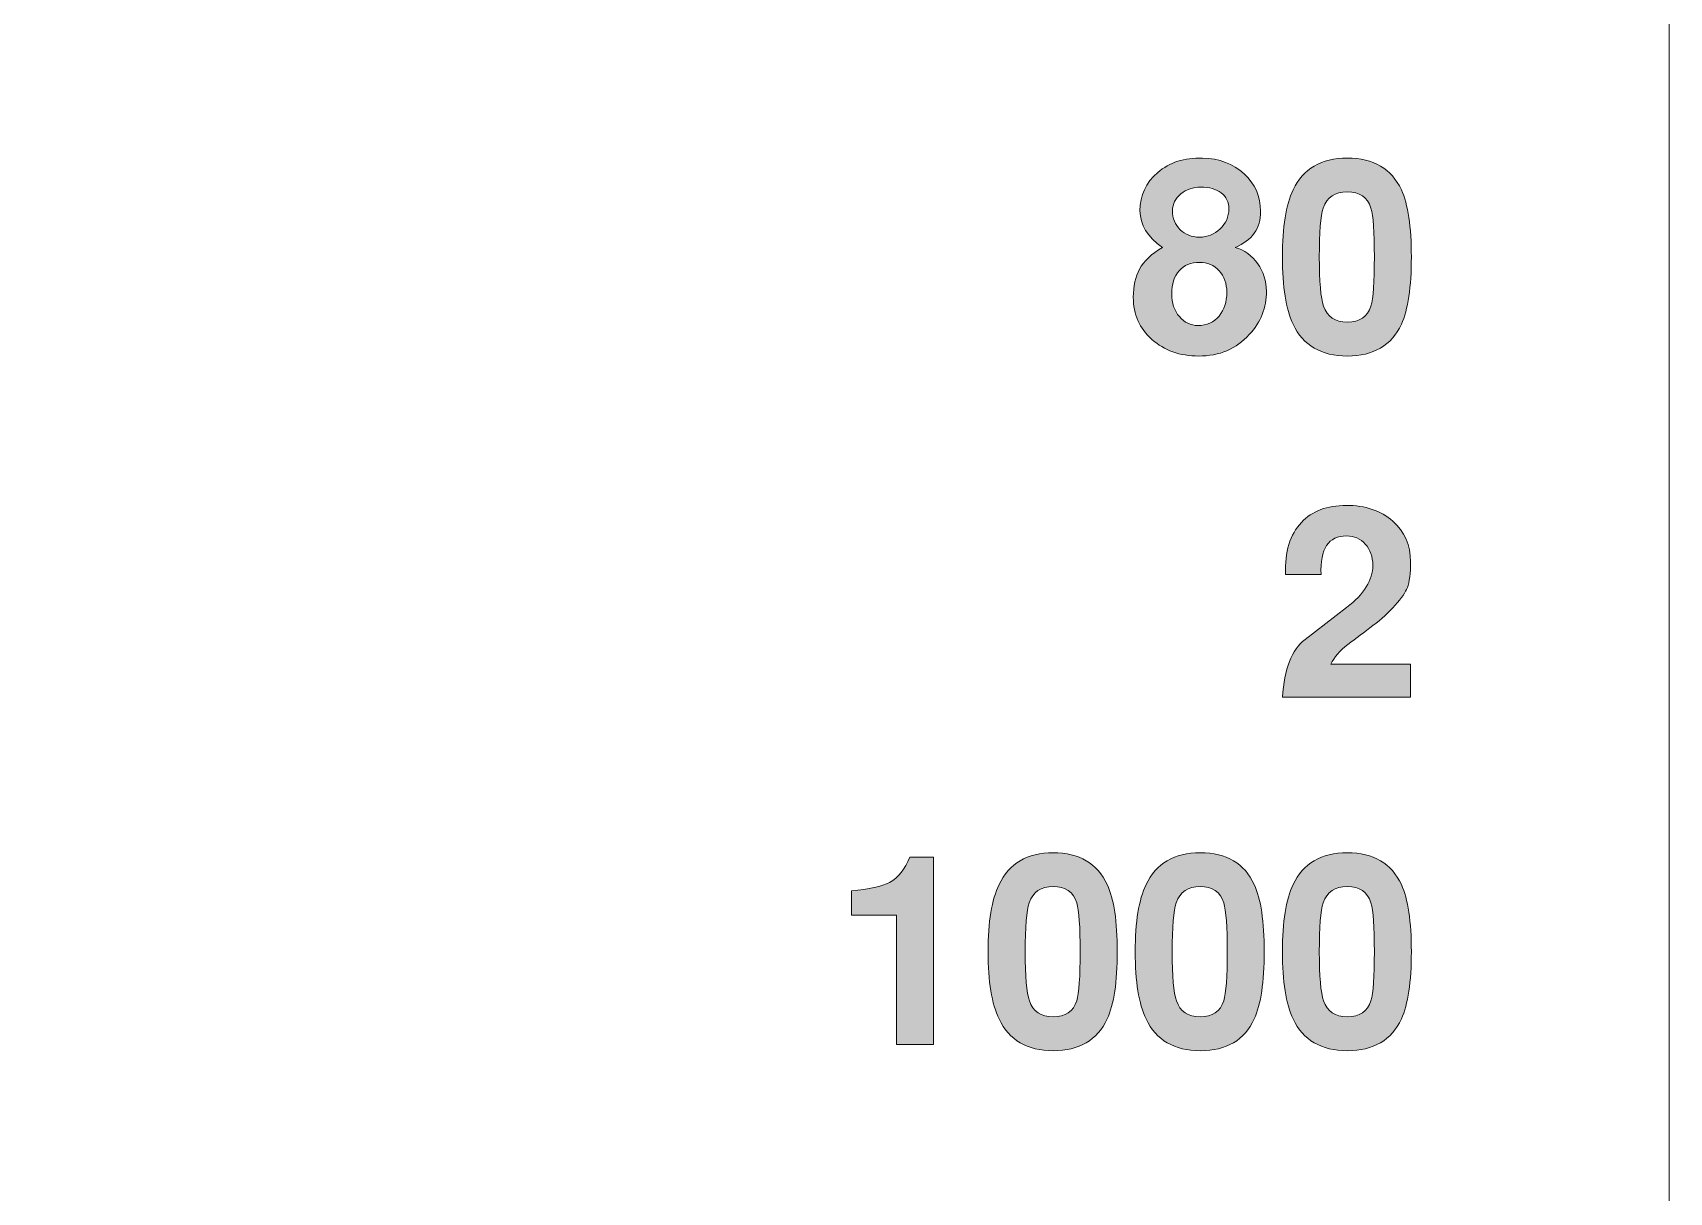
# Model space of a CAD drawing. Header units: inches. Extents: x 0.85 to 9.83, y -3.82 to -0.79.
# Drawn here: x 4.286 to 5.318, y -2.29 to -1.559 of the extents above; entities that cross this region are included whole.
import ezdxf

# ---------------------------------------------------------------- set-up
doc = ezdxf.new("R2010")
doc.units = ezdxf.units.IN
doc.header["$MEASUREMENT"] = 0
doc.layers.add('Layer 1', color=7, linetype='Continuous')

# ---------------------------------------------------------------- blocks, each defined once
blk = doc.blocks.new('block 4')
at = {"layer": 'Layer 1', "true_color": 0xed1f24}
h = blk.add_hatch(color=240, dxfattribs=at)
h.dxf.hatch_style = 2
edge = h.paths.add_edge_path()
edge.add_spline(control_points=[(5.1547, -1.8926), (5.1547, -1.8999), (5.154, -1.9054), (5.1527, -1.9089), (5.1516, -1.9117), (5.149, -1.9154), (5.145, -1.9199), (5.141, -1.9245), (5.1364, -1.9288), (5.131, -1.9328), (5.1256, -1.9368), (5.1203, -1.9407), (5.1152, -1.9447), (5.1101, -1.9486), (5.1065, -1.9528), (5.1045, -1.9571), (5.1045, -1.9571), (5.1547, -1.9571), (5.1547, -1.9571), (5.1547, -1.9571), (5.1547, -1.9779), (5.1547, -1.9779), (5.1547, -1.9779), (5.074, -1.9779), (5.074, -1.9779), (5.075, -1.9601), (5.0798, -1.948), (5.0882, -1.9416), (5.0882, -1.9416), (5.1144, -1.9214), (5.1144, -1.9214), (5.1254, -1.913), (5.1309, -1.9041), (5.1309, -1.8948), (5.1309, -1.8894), (5.1293, -1.885), (5.1262, -1.8815), (5.1231, -1.878), (5.1192, -1.8763), (5.1144, -1.8763), (5.103, -1.8763), (5.0976, -1.8844), (5.0983, -1.9006), (5.0983, -1.9006), (5.0759, -1.9006), (5.0759, -1.9006), (5.0754, -1.8863), (5.0788, -1.8753), (5.0859, -1.8678), (5.0927, -1.8606), (5.1021, -1.8571), (5.1142, -1.8571), (5.1262, -1.8571), (5.136, -1.8604), (5.1435, -1.867), (5.151, -1.8736), (5.1547, -1.8821), (5.1547, -1.8926)], knot_values=[0, 0, 0, 0, 1, 1, 1, 2, 2, 2, 3, 3, 3, 4, 4, 4, 5, 5, 5, 6, 6, 6, 7, 7, 7, 8, 8, 8, 9, 9, 9, 10, 10, 10, 11, 11, 11, 12, 12, 12, 13, 13, 13, 14, 14, 14, 15, 15, 15, 16, 16, 16, 17, 17, 17, 18, 18, 18, 19, 19, 19, 19], degree=3, periodic=1)
at = {"layer": 'Layer 1', "lineweight": 0}
blk.add_open_spline([(5.1547, -1.8926), (5.1547, -1.8999), (5.154, -1.9054), (5.1527, -1.9089), (5.1516, -1.9117), (5.149, -1.9154), (5.145, -1.9199), (5.141, -1.9245), (5.1364, -1.9288), (5.131, -1.9328), (5.1256, -1.9368), (5.1203, -1.9407), (5.1152, -1.9447), (5.1101, -1.9486), (5.1065, -1.9528), (5.1045, -1.9571), (5.1045, -1.9571), (5.1547, -1.9571), (5.1547, -1.9571), (5.1547, -1.9571), (5.1547, -1.9779), (5.1547, -1.9779), (5.1547, -1.9779), (5.074, -1.9779), (5.074, -1.9779), (5.075, -1.9601), (5.0798, -1.948), (5.0882, -1.9416), (5.0882, -1.9416), (5.1144, -1.9214), (5.1144, -1.9214), (5.1254, -1.913), (5.1309, -1.9041), (5.1309, -1.8948), (5.1309, -1.8894), (5.1293, -1.885), (5.1262, -1.8815), (5.1231, -1.878), (5.1192, -1.8763), (5.1144, -1.8763), (5.103, -1.8763), (5.0976, -1.8844), (5.0983, -1.9006), (5.0983, -1.9006), (5.0759, -1.9006), (5.0759, -1.9006), (5.0754, -1.8863), (5.0788, -1.8753), (5.0859, -1.8678), (5.0927, -1.8606), (5.1021, -1.8571), (5.1142, -1.8571), (5.1262, -1.8571), (5.136, -1.8604), (5.1435, -1.867), (5.151, -1.8736), (5.1547, -1.8821), (5.1547, -1.8926)], degree=3, knots=[0, 0, 0, 0, 1, 1, 1, 2, 2, 2, 3, 3, 3, 4, 4, 4, 5, 5, 5, 6, 6, 6, 7, 7, 7, 8, 8, 8, 9, 9, 9, 10, 10, 10, 11, 11, 11, 12, 12, 12, 13, 13, 13, 14, 14, 14, 15, 15, 15, 16, 16, 16, 17, 17, 17, 18, 18, 18, 19, 19, 19, 19], dxfattribs=at)
blk = doc.blocks.new('block 17')
at = {"layer": 'Layer 1', "true_color": 0xed1f24}
h = blk.add_hatch(color=240, dxfattribs=at)
h.dxf.hatch_style = 2
edge = h.paths.add_edge_path()
edge.add_spline(control_points=[(5.0639, -1.7221), (5.0639, -1.7325), (5.0603, -1.7416), (5.0531, -1.7495), (5.0449, -1.7585), (5.0343, -1.763), (5.0212, -1.763), (5.0093, -1.763), (4.9995, -1.7595), (4.9917, -1.7525), (4.9839, -1.7456), (4.98, -1.7367), (4.98, -1.726), (4.98, -1.7188), (4.9813, -1.713), (4.9839, -1.7083), (4.9867, -1.7032), (4.9915, -1.6986), (4.9984, -1.6946), (4.9889, -1.6881), (4.9842, -1.6803), (4.9842, -1.6715), (4.9842, -1.6618), (4.9879, -1.6538), (4.9954, -1.6474), (5.0028, -1.641), (5.0122, -1.638), (5.0236, -1.6383), (5.0341, -1.6386), (5.0429, -1.6419), (5.0498, -1.6482), (5.0567, -1.6545), (5.0602, -1.6623), (5.0602, -1.6718), (5.0602, -1.6826), (5.0549, -1.6902), (5.0442, -1.6946), (5.05, -1.6963), (5.0547, -1.6997), (5.0584, -1.7049), (5.0621, -1.71), (5.0639, -1.7158), (5.0639, -1.7221)], knot_values=[0, 0, 0, 0, 1, 1, 1, 2, 2, 2, 3, 3, 3, 4, 4, 4, 5, 5, 5, 6, 6, 6, 7, 7, 7, 8, 8, 8, 9, 9, 9, 10, 10, 10, 11, 11, 11, 12, 12, 12, 13, 13, 13, 14, 14, 14, 14], degree=3, periodic=1)
edge = h.paths.add_edge_path()
edge.add_spline(control_points=[(5.0389, -1.723), (5.0389, -1.7174), (5.0373, -1.7128), (5.0341, -1.7093), (5.0308, -1.7057), (5.0267, -1.704), (5.0217, -1.704), (5.0163, -1.704), (5.012, -1.7057), (5.0089, -1.7093), (5.0058, -1.7128), (5.0042, -1.7177), (5.0042, -1.7238), (5.0042, -1.7297), (5.0058, -1.7345), (5.009, -1.7382), (5.0123, -1.7419), (5.0162, -1.7438), (5.0207, -1.7438), (5.0264, -1.7438), (5.0308, -1.7418), (5.0341, -1.7378), (5.0373, -1.7338), (5.0389, -1.7288), (5.0389, -1.723)], knot_values=[0, 0, 0, 0, 1, 1, 1, 2, 2, 2, 3, 3, 3, 4, 4, 4, 5, 5, 5, 6, 6, 6, 7, 7, 7, 8, 8, 8, 8], degree=3, periodic=1)
edge = h.paths.add_edge_path()
edge.add_spline(control_points=[(5.0402, -1.6705), (5.0402, -1.666), (5.0386, -1.6626), (5.0354, -1.6602), (5.0322, -1.6578), (5.0279, -1.6566), (5.0225, -1.6566), (5.0177, -1.6566), (5.0135, -1.658), (5.01, -1.6609), (5.0065, -1.6637), (5.0047, -1.6672), (5.0047, -1.6715), (5.0047, -1.6762), (5.0063, -1.6802), (5.0095, -1.6834), (5.0128, -1.6865), (5.0168, -1.6881), (5.0217, -1.6881), (5.0267, -1.6881), (5.0311, -1.6864), (5.0347, -1.6829), (5.0384, -1.6794), (5.0402, -1.6752), (5.0402, -1.6705)], knot_values=[0, 0, 0, 0, 1, 1, 1, 2, 2, 2, 3, 3, 3, 4, 4, 4, 5, 5, 5, 6, 6, 6, 7, 7, 7, 8, 8, 8, 8], degree=3, periodic=1)
h = blk.add_hatch(color=240, dxfattribs=at)
h.dxf.hatch_style = 2
edge = h.paths.add_edge_path()
edge.add_spline(control_points=[(5.1552, -1.7006), (5.1552, -1.7196), (5.1531, -1.7337), (5.1489, -1.743), (5.1427, -1.7563), (5.1313, -1.763), (5.1149, -1.763), (5.0984, -1.763), (5.087, -1.7563), (5.0807, -1.743), (5.0762, -1.7335), (5.0739, -1.7194), (5.0739, -1.7006), (5.0739, -1.6818), (5.0762, -1.6677), (5.0807, -1.6583), (5.087, -1.645), (5.0984, -1.6383), (5.1149, -1.6383), (5.1313, -1.6383), (5.1427, -1.645), (5.1489, -1.6583), (5.1531, -1.6675), (5.1552, -1.6816), (5.1552, -1.7006)], knot_values=[0, 0, 0, 0, 1, 1, 1, 2, 2, 2, 3, 3, 3, 4, 4, 4, 5, 5, 5, 6, 6, 6, 7, 7, 7, 8, 8, 8, 8], degree=3, periodic=1)
edge = h.paths.add_edge_path()
edge.add_spline(control_points=[(5.1319, -1.7006), (5.1319, -1.6848), (5.1312, -1.6746), (5.1297, -1.6698), (5.1275, -1.663), (5.1225, -1.6596), (5.1149, -1.6596), (5.1071, -1.6596), (5.1021, -1.663), (5.0997, -1.6698), (5.098, -1.6748), (5.0972, -1.6851), (5.0972, -1.7006), (5.0972, -1.7162), (5.0981, -1.7265), (5.0999, -1.7315), (5.1021, -1.7382), (5.1071, -1.7416), (5.1149, -1.7416), (5.1225, -1.7416), (5.1275, -1.7382), (5.1297, -1.7315), (5.1312, -1.7267), (5.1319, -1.7164), (5.1319, -1.7006)], knot_values=[0, 0, 0, 0, 1, 1, 1, 2, 2, 2, 3, 3, 3, 4, 4, 4, 5, 5, 5, 6, 6, 6, 7, 7, 7, 8, 8, 8, 8], degree=3, periodic=1)
at = {"layer": 'Layer 1', "lineweight": 0}
for points, knots in [([(5.0639, -1.7221), (5.0639, -1.7325), (5.0603, -1.7416), (5.0531, -1.7495), (5.0449, -1.7585), (5.0343, -1.763), (5.0212, -1.763), (5.0093, -1.763), (4.9995, -1.7595), (4.9917, -1.7525), (4.9839, -1.7456), (4.98, -1.7367), (4.98, -1.726), (4.98, -1.7188), (4.9813, -1.713), (4.9839, -1.7083), (4.9867, -1.7032), (4.9915, -1.6986), (4.9984, -1.6946), (4.9889, -1.6881), (4.9842, -1.6803), (4.9842, -1.6715), (4.9842, -1.6618), (4.9879, -1.6538), (4.9954, -1.6474), (5.0028, -1.641), (5.0122, -1.638), (5.0236, -1.6383), (5.0341, -1.6386), (5.0429, -1.6419), (5.0498, -1.6482), (5.0567, -1.6545), (5.0602, -1.6623), (5.0602, -1.6718), (5.0602, -1.6826), (5.0549, -1.6902), (5.0442, -1.6946), (5.05, -1.6963), (5.0547, -1.6997), (5.0584, -1.7049), (5.0621, -1.71), (5.0639, -1.7158), (5.0639, -1.7221)], [0, 0, 0, 0, 1, 1, 1, 2, 2, 2, 3, 3, 3, 4, 4, 4, 5, 5, 5, 6, 6, 6, 7, 7, 7, 8, 8, 8, 9, 9, 9, 10, 10, 10, 11, 11, 11, 12, 12, 12, 13, 13, 13, 14, 14, 14, 14]), ([(5.1552, -1.7006), (5.1552, -1.7196), (5.1531, -1.7337), (5.1489, -1.743), (5.1427, -1.7563), (5.1313, -1.763), (5.1149, -1.763), (5.0984, -1.763), (5.087, -1.7563), (5.0807, -1.743), (5.0762, -1.7335), (5.0739, -1.7194), (5.0739, -1.7006), (5.0739, -1.6818), (5.0762, -1.6677), (5.0807, -1.6583), (5.087, -1.645), (5.0984, -1.6383), (5.1149, -1.6383), (5.1313, -1.6383), (5.1427, -1.645), (5.1489, -1.6583), (5.1531, -1.6675), (5.1552, -1.6816), (5.1552, -1.7006)], [0, 0, 0, 0, 1, 1, 1, 2, 2, 2, 3, 3, 3, 4, 4, 4, 5, 5, 5, 6, 6, 6, 7, 7, 7, 8, 8, 8, 8]), ([(5.0402, -1.6705), (5.0402, -1.666), (5.0386, -1.6626), (5.0354, -1.6602), (5.0322, -1.6578), (5.0279, -1.6566), (5.0225, -1.6566), (5.0177, -1.6566), (5.0135, -1.658), (5.01, -1.6609), (5.0065, -1.6637), (5.0047, -1.6672), (5.0047, -1.6715), (5.0047, -1.6762), (5.0063, -1.6802), (5.0095, -1.6834), (5.0128, -1.6865), (5.0168, -1.6881), (5.0217, -1.6881), (5.0267, -1.6881), (5.0311, -1.6864), (5.0347, -1.6829), (5.0384, -1.6794), (5.0402, -1.6752), (5.0402, -1.6705)], [0, 0, 0, 0, 1, 1, 1, 2, 2, 2, 3, 3, 3, 4, 4, 4, 5, 5, 5, 6, 6, 6, 7, 7, 7, 8, 8, 8, 8]), ([(5.1319, -1.7006), (5.1319, -1.6848), (5.1312, -1.6746), (5.1297, -1.6698), (5.1275, -1.663), (5.1225, -1.6596), (5.1149, -1.6596), (5.1071, -1.6596), (5.1021, -1.663), (5.0997, -1.6698), (5.098, -1.6748), (5.0972, -1.6851), (5.0972, -1.7006), (5.0972, -1.7162), (5.0981, -1.7265), (5.0999, -1.7315), (5.1021, -1.7382), (5.1071, -1.7416), (5.1149, -1.7416), (5.1225, -1.7416), (5.1275, -1.7382), (5.1297, -1.7315), (5.1312, -1.7267), (5.1319, -1.7164), (5.1319, -1.7006)], [0, 0, 0, 0, 1, 1, 1, 2, 2, 2, 3, 3, 3, 4, 4, 4, 5, 5, 5, 6, 6, 6, 7, 7, 7, 8, 8, 8, 8]), ([(5.0389, -1.723), (5.0389, -1.7174), (5.0373, -1.7128), (5.0341, -1.7093), (5.0308, -1.7057), (5.0267, -1.704), (5.0217, -1.704), (5.0163, -1.704), (5.012, -1.7057), (5.0089, -1.7093), (5.0058, -1.7128), (5.0042, -1.7177), (5.0042, -1.7238), (5.0042, -1.7297), (5.0058, -1.7345), (5.009, -1.7382), (5.0123, -1.7419), (5.0162, -1.7438), (5.0207, -1.7438), (5.0264, -1.7438), (5.0308, -1.7418), (5.0341, -1.7378), (5.0373, -1.7338), (5.0389, -1.7288), (5.0389, -1.723)], [0, 0, 0, 0, 1, 1, 1, 2, 2, 2, 3, 3, 3, 4, 4, 4, 5, 5, 5, 6, 6, 6, 7, 7, 7, 8, 8, 8, 8])]:
    blk.add_open_spline(points, degree=3, knots=knots, dxfattribs=at)
blk = doc.blocks.new('block 20')
at = {"layer": 'Layer 1', "true_color": 0xed1f24}
h = blk.add_hatch(color=240, dxfattribs=at)
h.dxf.hatch_style = 2
edge = h.paths.add_edge_path()
edge.add_spline(control_points=[(4.854, -2.1967), (4.854, -2.1967), (4.8307, -2.1967), (4.8307, -2.1967), (4.8307, -2.1967), (4.8307, -2.1151), (4.8307, -2.1151), (4.8307, -2.1151), (4.8024, -2.1151), (4.8024, -2.1151), (4.8024, -2.1151), (4.8024, -2.0999), (4.8024, -2.0999), (4.8136, -2.0988), (4.8216, -2.097), (4.8264, -2.0946), (4.8319, -2.0916), (4.8362, -2.0862), (4.8392, -2.0786), (4.8392, -2.0786), (4.854, -2.0786), (4.854, -2.0786), (4.854, -2.0786), (4.854, -2.1967), (4.854, -2.1967)], knot_values=[0, 0, 0, 0, 1, 1, 1, 2, 2, 2, 3, 3, 3, 4, 4, 4, 5, 5, 5, 6, 6, 6, 7, 7, 7, 8, 8, 8, 8], degree=3, periodic=1)
h = blk.add_hatch(color=240, dxfattribs=at)
h.dxf.hatch_style = 2
edge = h.paths.add_edge_path()
edge.add_spline(control_points=[(4.9699, -2.1382), (4.9699, -2.1572), (4.9678, -2.1713), (4.9635, -2.1806), (4.9573, -2.1939), (4.946, -2.2006), (4.9295, -2.2006), (4.9131, -2.2006), (4.9017, -2.1939), (4.8954, -2.1806), (4.8908, -2.1711), (4.8885, -2.157), (4.8885, -2.1382), (4.8885, -2.1194), (4.8908, -2.1053), (4.8954, -2.0959), (4.9017, -2.0826), (4.9131, -2.0759), (4.9295, -2.0759), (4.946, -2.0759), (4.9573, -2.0826), (4.9635, -2.0959), (4.9678, -2.1051), (4.9699, -2.1192), (4.9699, -2.1382)], knot_values=[0, 0, 0, 0, 1, 1, 1, 2, 2, 2, 3, 3, 3, 4, 4, 4, 5, 5, 5, 6, 6, 6, 7, 7, 7, 8, 8, 8, 8], degree=3, periodic=1)
edge = h.paths.add_edge_path()
edge.add_spline(control_points=[(4.9465, -2.1382), (4.9465, -2.1225), (4.9458, -2.1122), (4.9444, -2.1074), (4.9422, -2.1006), (4.9372, -2.0972), (4.9295, -2.0972), (4.9218, -2.0972), (4.9167, -2.1006), (4.9144, -2.1074), (4.9127, -2.1124), (4.9119, -2.1227), (4.9119, -2.1382), (4.9119, -2.1538), (4.9128, -2.1641), (4.9145, -2.1691), (4.9168, -2.1758), (4.9218, -2.1792), (4.9295, -2.1792), (4.9372, -2.1792), (4.9422, -2.1758), (4.9444, -2.1691), (4.9458, -2.1643), (4.9465, -2.154), (4.9465, -2.1382)], knot_values=[0, 0, 0, 0, 1, 1, 1, 2, 2, 2, 3, 3, 3, 4, 4, 4, 5, 5, 5, 6, 6, 6, 7, 7, 7, 8, 8, 8, 8], degree=3, periodic=1)
h = blk.add_hatch(color=240, dxfattribs=at)
h.dxf.hatch_style = 2
edge = h.paths.add_edge_path()
edge.add_spline(control_points=[(5.0625, -2.1382), (5.0625, -2.1572), (5.0604, -2.1713), (5.0562, -2.1806), (5.05, -2.1939), (5.0387, -2.2006), (5.0222, -2.2006), (5.0058, -2.2006), (4.9944, -2.1939), (4.988, -2.1806), (4.9835, -2.1711), (4.9812, -2.157), (4.9812, -2.1382), (4.9812, -2.1194), (4.9835, -2.1053), (4.988, -2.0959), (4.9944, -2.0826), (5.0058, -2.0759), (5.0222, -2.0759), (5.0387, -2.0759), (5.05, -2.0826), (5.0562, -2.0959), (5.0604, -2.1051), (5.0625, -2.1192), (5.0625, -2.1382)], knot_values=[0, 0, 0, 0, 1, 1, 1, 2, 2, 2, 3, 3, 3, 4, 4, 4, 5, 5, 5, 6, 6, 6, 7, 7, 7, 8, 8, 8, 8], degree=3, periodic=1)
edge = h.paths.add_edge_path()
edge.add_spline(control_points=[(5.0392, -2.1382), (5.0392, -2.1225), (5.0385, -2.1122), (5.037, -2.1074), (5.0348, -2.1006), (5.0299, -2.0972), (5.0222, -2.0972), (5.0144, -2.0972), (5.0094, -2.1006), (5.007, -2.1074), (5.0054, -2.1124), (5.0045, -2.1227), (5.0045, -2.1382), (5.0045, -2.1538), (5.0054, -2.1641), (5.0072, -2.1691), (5.0094, -2.1758), (5.0144, -2.1792), (5.0222, -2.1792), (5.0299, -2.1792), (5.0348, -2.1758), (5.037, -2.1691), (5.0385, -2.1643), (5.0392, -2.154), (5.0392, -2.1382)], knot_values=[0, 0, 0, 0, 1, 1, 1, 2, 2, 2, 3, 3, 3, 4, 4, 4, 5, 5, 5, 6, 6, 6, 7, 7, 7, 8, 8, 8, 8], degree=3, periodic=1)
h = blk.add_hatch(color=240, dxfattribs=at)
h.dxf.hatch_style = 2
edge = h.paths.add_edge_path()
edge.add_spline(control_points=[(5.1552, -2.1382), (5.1552, -2.1572), (5.1531, -2.1713), (5.1489, -2.1806), (5.1427, -2.1939), (5.1313, -2.2006), (5.1149, -2.2006), (5.0984, -2.2006), (5.087, -2.1939), (5.0807, -2.1806), (5.0762, -2.1711), (5.0739, -2.157), (5.0739, -2.1382), (5.0739, -2.1194), (5.0762, -2.1053), (5.0807, -2.0959), (5.087, -2.0826), (5.0984, -2.0759), (5.1149, -2.0759), (5.1313, -2.0759), (5.1427, -2.0826), (5.1489, -2.0959), (5.1531, -2.1051), (5.1552, -2.1192), (5.1552, -2.1382)], knot_values=[0, 0, 0, 0, 1, 1, 1, 2, 2, 2, 3, 3, 3, 4, 4, 4, 5, 5, 5, 6, 6, 6, 7, 7, 7, 8, 8, 8, 8], degree=3, periodic=1)
edge = h.paths.add_edge_path()
edge.add_spline(control_points=[(5.1319, -2.1382), (5.1319, -2.1225), (5.1312, -2.1122), (5.1297, -2.1074), (5.1275, -2.1006), (5.1225, -2.0972), (5.1149, -2.0972), (5.1071, -2.0972), (5.1021, -2.1006), (5.0997, -2.1074), (5.098, -2.1124), (5.0972, -2.1227), (5.0972, -2.1382), (5.0972, -2.1538), (5.0981, -2.1641), (5.0999, -2.1691), (5.1021, -2.1758), (5.1071, -2.1792), (5.1149, -2.1792), (5.1225, -2.1792), (5.1275, -2.1758), (5.1297, -2.1691), (5.1312, -2.1643), (5.1319, -2.154), (5.1319, -2.1382)], knot_values=[0, 0, 0, 0, 1, 1, 1, 2, 2, 2, 3, 3, 3, 4, 4, 4, 5, 5, 5, 6, 6, 6, 7, 7, 7, 8, 8, 8, 8], degree=3, periodic=1)
at = {"layer": 'Layer 1', "lineweight": 0}
for points in [[(4.854, -2.1967), (4.854, -2.1967), (4.8307, -2.1967), (4.8307, -2.1967), (4.8307, -2.1967), (4.8307, -2.1151), (4.8307, -2.1151), (4.8307, -2.1151), (4.8024, -2.1151), (4.8024, -2.1151), (4.8024, -2.1151), (4.8024, -2.0999), (4.8024, -2.0999), (4.8136, -2.0988), (4.8216, -2.097), (4.8264, -2.0946), (4.8319, -2.0916), (4.8362, -2.0862), (4.8392, -2.0786), (4.8392, -2.0786), (4.854, -2.0786), (4.854, -2.0786), (4.854, -2.0786), (4.854, -2.1967), (4.854, -2.1967)], [(4.9699, -2.1382), (4.9699, -2.1572), (4.9678, -2.1713), (4.9635, -2.1806), (4.9573, -2.1939), (4.946, -2.2006), (4.9295, -2.2006), (4.9131, -2.2006), (4.9017, -2.1939), (4.8954, -2.1806), (4.8908, -2.1711), (4.8885, -2.157), (4.8885, -2.1382), (4.8885, -2.1194), (4.8908, -2.1053), (4.8954, -2.0959), (4.9017, -2.0826), (4.9131, -2.0759), (4.9295, -2.0759), (4.946, -2.0759), (4.9573, -2.0826), (4.9635, -2.0959), (4.9678, -2.1051), (4.9699, -2.1192), (4.9699, -2.1382)], [(5.0625, -2.1382), (5.0625, -2.1572), (5.0604, -2.1713), (5.0562, -2.1806), (5.05, -2.1939), (5.0387, -2.2006), (5.0222, -2.2006), (5.0058, -2.2006), (4.9944, -2.1939), (4.988, -2.1806), (4.9835, -2.1711), (4.9812, -2.157), (4.9812, -2.1382), (4.9812, -2.1194), (4.9835, -2.1053), (4.988, -2.0959), (4.9944, -2.0826), (5.0058, -2.0759), (5.0222, -2.0759), (5.0387, -2.0759), (5.05, -2.0826), (5.0562, -2.0959), (5.0604, -2.1051), (5.0625, -2.1192), (5.0625, -2.1382)], [(5.1552, -2.1382), (5.1552, -2.1572), (5.1531, -2.1713), (5.1489, -2.1806), (5.1427, -2.1939), (5.1313, -2.2006), (5.1149, -2.2006), (5.0984, -2.2006), (5.087, -2.1939), (5.0807, -2.1806), (5.0762, -2.1711), (5.0739, -2.157), (5.0739, -2.1382), (5.0739, -2.1194), (5.0762, -2.1053), (5.0807, -2.0959), (5.087, -2.0826), (5.0984, -2.0759), (5.1149, -2.0759), (5.1313, -2.0759), (5.1427, -2.0826), (5.1489, -2.0959), (5.1531, -2.1051), (5.1552, -2.1192), (5.1552, -2.1382)], [(4.9465, -2.1382), (4.9465, -2.1225), (4.9458, -2.1122), (4.9444, -2.1074), (4.9422, -2.1006), (4.9372, -2.0972), (4.9295, -2.0972), (4.9218, -2.0972), (4.9167, -2.1006), (4.9144, -2.1074), (4.9127, -2.1124), (4.9119, -2.1227), (4.9119, -2.1382), (4.9119, -2.1538), (4.9128, -2.1641), (4.9145, -2.1691), (4.9168, -2.1758), (4.9218, -2.1792), (4.9295, -2.1792), (4.9372, -2.1792), (4.9422, -2.1758), (4.9444, -2.1691), (4.9458, -2.1643), (4.9465, -2.154), (4.9465, -2.1382)], [(5.0392, -2.1382), (5.0392, -2.1225), (5.0385, -2.1122), (5.037, -2.1074), (5.0348, -2.1006), (5.0299, -2.0972), (5.0222, -2.0972), (5.0144, -2.0972), (5.0094, -2.1006), (5.007, -2.1074), (5.0054, -2.1124), (5.0045, -2.1227), (5.0045, -2.1382), (5.0045, -2.1538), (5.0054, -2.1641), (5.0072, -2.1691), (5.0094, -2.1758), (5.0144, -2.1792), (5.0222, -2.1792), (5.0299, -2.1792), (5.0348, -2.1758), (5.037, -2.1691), (5.0385, -2.1643), (5.0392, -2.154), (5.0392, -2.1382)], [(5.1319, -2.1382), (5.1319, -2.1225), (5.1312, -2.1122), (5.1297, -2.1074), (5.1275, -2.1006), (5.1225, -2.0972), (5.1149, -2.0972), (5.1071, -2.0972), (5.1021, -2.1006), (5.0997, -2.1074), (5.098, -2.1124), (5.0972, -2.1227), (5.0972, -2.1382), (5.0972, -2.1538), (5.0981, -2.1641), (5.0999, -2.1691), (5.1021, -2.1758), (5.1071, -2.1792), (5.1149, -2.1792), (5.1225, -2.1792), (5.1275, -2.1758), (5.1297, -2.1691), (5.1312, -2.1643), (5.1319, -2.154), (5.1319, -2.1382)]]:
    blk.add_open_spline(points, degree=3, knots=[0, 0, 0, 0, 1, 1, 1, 2, 2, 2, 3, 3, 3, 4, 4, 4, 5, 5, 5, 6, 6, 6, 7, 7, 7, 8, 8, 8, 8], dxfattribs=at)
blk = doc.blocks.new('block 5')
at = {"layer": 'Layer 1'}
for name in ['block 17', 'block 20']:
    blk.add_blockref(name, (0, 0), dxfattribs=at)
blk = doc.blocks.new('block 3')
at = {"layer": 'Layer 1'}
for name in ['block 5', 'block 4']:
    blk.add_blockref(name, (0, 0), dxfattribs=at)
blk = doc.blocks.new('block 22')
at = {"layer": 'Layer 1', "color": 7, "lineweight": 5, "true_color": 0xffffff}
blk.add_lwpolyline([(3.2552, -0.7929), (3.2552, -3.8061), (5.3177, -3.8061), (5.3177, -0.7929), (3.2552, -0.7929)], dxfattribs=at)
blk = doc.blocks.new('block 21')
at = {"layer": 'Layer 1'}
blk.add_blockref('block 22', (0, 0), dxfattribs=at)
blk = doc.blocks.new('block 2')
at = {"layer": 'Layer 1'}
for name in ['block 21', 'block 3']:
    blk.add_blockref(name, (0, 0), dxfattribs=at)

msp = doc.modelspace()

# ---------------------------------------------------------------- block references
at = {"layer": 'Layer 1'}
msp.add_blockref('block 2', (0, 0), dxfattribs=at)

doc.saveas('drawing.dxf')
